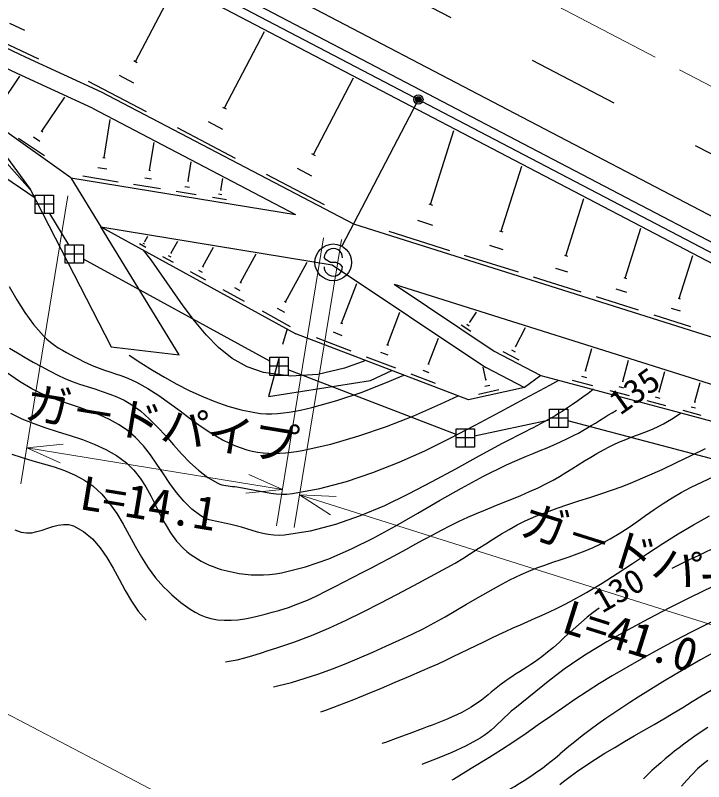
# Model space of a CAD drawing. Units: millimetres, scale not verified. Extents: x 40000 to 680000, y 20000 to 380000.
# Drawn here: x 458506 to 495972, y 223855 to 265559 of the extents above; entities that cross this region are included whole.
import ezdxf
from ezdxf.enums import TextEntityAlignment as Align

# ---------------------------------------------------------------- set-up
doc = ezdxf.new("R2010")
doc.units = ezdxf.units.MM
doc.header["$LTSCALE"] = 1000
doc.header["$PDMODE"] = 32
doc.header["$PDSIZE"] = 500
doc.linetypes.add('CHAIN', pattern=[18.5, 12, -1.5, 3.5, -1.5])
for name, color, linetype, lineweight in [('M-BGD', 7, 'Continuous', 25), ('M-BMK', 2, 'CHAIN', 13), ('M-BMK-ROW', 30, 'Continuous', 25), ('M-STR-HTXT', 7, 'Continuous', 13), ('M-STR-STRC', 7, 'Continuous', 25)]:
    doc.layers.add(name, color=color, linetype=linetype, lineweight=lineweight)
doc.styles.add('@ＭＳ ゴシック', font='')
doc.styles.add('ＭＳ ゴシック', font='')
doc.styles.get('@ＭＳ ゴシック').set_extended_font_data('@MS Gothic')
doc.styles.get('ＭＳ ゴシック').set_extended_font_data('MS Gothic')

msp = doc.modelspace()

# ---------------------------------------------------------------- linework, layer by layer
at = {"layer": 'M-BGD'}
for p, q in [((467531, 269728), (534966, 234462)), ((466951, 268621), (516665, 242622)), ((466710, 268160), (516426, 242160)), ((477783, 267752), (482213, 265435)), ((466479, 267717), (533914, 232450)), ((465048, 263050), (467225, 267214)), ((455464, 264995), (459078, 263275)), ((458191, 265135), (459008, 264753)), ((456506, 264729), (459775, 263199)), ((469889, 260518), (472066, 264682)), ((458615, 262389), (455001, 264109)), ((459078, 263275), (463170, 261389)), ((464949, 263102), (465147, 262998)), ((486644, 263118), (491075, 260801)), ((462706, 260503), (458615, 262389)), ((457680, 260644), (458755, 262243)), ((462473, 261979), (465637, 260324)), ((464156, 262308), (464947, 261894)), ((474730, 257987), (476907, 262150)), ((459958, 259256), (461198, 261100)), ((463170, 261389), (476905, 254206)), ((456099, 260478), (459319, 256091)), ((462706, 260503), (473763, 254720)), ((469790, 260570), (469988, 260467)), ((463334, 257814), (463674, 259889)), ((461531, 256724), (457241, 259761)), ((467314, 259447), (470478, 257793)), ((468997, 259776), (469788, 259362)), ((459914, 259286), (460002, 259227)), ((481112, 255261), (482381, 259290)), ((458679, 258883), (460095, 257931)), ((459495, 258950), (459849, 258712)), ((465811, 257128), (466059, 258642)), ((495505, 258484), (499936, 256167)), ((463274, 257824), (463395, 257804)), ((474631, 258038), (474829, 257935)), ((467912, 256547), (468082, 257584)), ((484958, 253808), (486076, 257357)), ((463000, 257277), (463480, 257199)), ((465765, 257136), (465857, 257121)), ((472155, 256915), (475319, 255261)), ((473838, 257244), (474629, 256830)), ((461531, 256724), (463168, 254050)), ((461531, 256724), (473763, 254720)), ((462185, 256819), (464106, 256505)), ((465556, 256719), (465922, 256659)), ((467878, 256552), (467946, 256541)), ((469694, 256053), (469798, 256687)), ((459319, 256091), (463723, 247523)), ((464934, 256369), (466400, 256129)), ((467724, 256245), (467994, 256201)), ((467266, 255987), (468346, 255810)), ((469243, 255663), (469996, 255540)), ((469563, 255843), (469751, 255812)), ((469670, 256057), (469717, 256050)), ((481009, 255294), (481215, 255229)), ((488477, 252479), (489456, 255589)), ((480389, 254403), (481212, 254144)), ((467432, 247088), (463168, 254050)), ((463168, 254050), (475746, 251990)), ((463168, 254050), (473782, 248234)), ((476905, 254206), (515660, 241996)), ((478844, 253805), (482135, 252768)), ((484867, 253837), (485050, 253779)), ((491695, 251263), (492548, 253972)), ((465449, 253166), (465537, 253118)), ((465539, 253253), (465561, 253241)), ((465550, 253247), (465710, 253539)), ((466994, 252629), (467346, 253271)), ((465259, 253133), (465611, 252940)), ((468715, 251893), (469295, 252951)), ((484316, 253046), (485047, 252815)), ((466519, 252442), (467092, 252128)), ((466828, 252497), (466972, 252418)), ((466976, 252639), (467012, 252620)), ((470765, 251015), (471618, 252571)), ((482942, 252513), (485868, 251592)), ((488396, 252504), (488558, 252453)), ((494639, 250151), (495377, 252493)), ((468689, 251907), (468741, 251879)), ((473209, 249969), (474387, 252118)), ((475746, 251990), (484107, 246398)), ((468020, 251620), (468858, 251160)), ((468472, 251699), (468682, 251584)), ((487908, 251804), (488556, 251600)), ((486691, 251332), (489282, 250516)), ((491624, 251286), (491766, 251241)), ((470431, 250748), (470720, 250590)), ((470729, 251035), (470801, 250996)), ((476261, 248806), (477093, 250972)), ((479127, 250925), (514502, 239781)), ((479127, 250925), (484570, 247285)), ((491193, 250668), (491765, 250488)), ((469809, 250639), (470963, 250007)), ((490121, 250252), (492406, 249532)), ((473162, 249996), (473257, 249943)), ((494576, 250171), (494702, 250131)), ((471942, 249471), (473471, 248632)), ((472767, 249615), (473149, 249406)), ((478763, 247632), (479442, 249401)), ((483245, 248861), (483613, 249411)), ((494199, 249628), (494700, 249471)), ((493257, 249264), (495262, 248632)), ((476202, 248828), (476321, 248783)), ((482779, 248723), (483296, 248377)), ((483077, 248749), (483206, 248662)), ((483229, 248872), (483261, 248850)), ((485746, 247556), (486272, 248571)), ((473294, 248501), (473057, 247641)), ((483180, 244626), (473782, 248234)), ((475805, 248326), (476280, 248144)), ((474872, 248030), (476774, 247300)), ((480996, 246585), (481539, 247998)), ((463723, 247523), (467432, 247088)), ((478713, 247651), (478812, 247613)), ((485504, 247354), (485720, 247242)), ((485719, 247570), (485773, 247542)), ((489546, 246215), (489878, 247434)), ((477600, 246983), (479192, 246371)), ((478380, 247231), (478778, 247078)), ((484570, 247285), (487115, 245966)), ((485047, 247263), (485909, 246816)), ((472834, 246828), (472280, 244818)), ((480955, 246600), (481037, 246569)), ((491566, 245638), (491883, 246802)), ((477839, 245678), (478997, 246232)), ((480680, 246253), (481009, 246127)), ((484117, 245732), (483968, 246406)), ((484095, 246405), (486226, 245300)), ((489512, 246224), (489580, 246205)), ((493547, 245073), (493850, 246183)), ((472280, 244818), (477839, 245678)), ((480035, 246048), (481351, 245543)), ((484083, 245724), (484152, 245740)), ((487115, 245966), (486226, 245300)), ((487115, 245966), (494180, 244081)), ((488821, 245708), (489913, 245410)), ((489320, 245924), (489593, 245850)), ((491533, 245647), (491599, 245629)), ((486226, 245300), (483180, 244626)), ((484053, 245371), (484328, 245432)), ((491348, 245358), (491612, 245287)), ((495490, 244519), (495778, 245575)), ((483712, 244949), (484815, 245193)), ((490868, 245150), (491920, 244863)), ((493338, 244804), (493591, 244734)), ((493515, 245082), (493579, 245064)), ((492875, 244603), (493888, 244327)), ((495459, 244527), (495520, 244510)), ((494180, 244081), (513916, 238661)), ((494843, 244067), (495818, 243801)), ((495288, 244259), (495532, 244193))]:
    msp.add_line(p, q, dxfattribs=at)
for points in [[(459312, 256089), (458887, 256562), (458465, 257039), (458046, 257519), (457630, 258002), (457218, 258487), (456809, 258976), (456403, 259467), (456001, 259961), (455602, 260457), (455206, 260956), (455094, 261108)], [(477589, 246772), (476430, 246353), (474969, 246014), (473497, 245917), (472012, 246116), (471121, 246428), (470313, 246890), (469573, 247476), (468891, 248164), (468253, 248927), (467647, 249741), (467061, 250582), (466482, 251425), (465898, 252245), (465477, 252785)], [(458179, 250801), (458582, 250082), (459019, 249388), (459501, 248730), (460042, 248116), (460228, 247938), (460426, 247772), (460632, 247617), (460847, 247473), (461068, 247336), (461294, 247206), (461524, 247081), (461756, 246961), (461988, 246842), (462219, 246725), (462498, 246592), (462783, 246471), (463073, 246360), (463365, 246256), (463659, 246155), (463953, 246054), (464246, 245951), (464536, 245841), (464822, 245722), (465103, 245591), (465720, 245252), (466317, 244869), (466899, 244458), (467473, 244031), (468045, 243603), (468622, 243186), (469209, 242795), (469814, 242443), (470443, 242144), (471102, 241911), (471395, 241837), (471692, 241782), (471993, 241745), (472296, 241724), (472602, 241718), (472907, 241726), (473213, 241747), (473517, 241780), (473819, 241823), (474117, 241876), (475672, 242225), (477201, 242667), (478709, 243187), (480197, 243772), (481668, 244411), (482606, 244847)], [(458192, 247454), (458616, 247187), (459048, 246930), (459486, 246683), (459928, 246444), (460372, 246210), (460817, 245981), (461204, 245799), (461602, 245639), (462007, 245495), (462417, 245360), (462828, 245228), (463237, 245094), (463642, 244950), (464038, 244790), (464424, 244608), (464795, 244397), (465315, 244028), (465798, 243607), (466253, 243149), (466691, 242668), (467123, 242178), (467557, 241694), (468004, 241230), (468475, 240799), (468979, 240416), (469526, 240096), (469633, 240050), (469742, 240014), (469854, 239985), (469969, 239964), (470085, 239947), (470202, 239934), (470320, 239923), (470437, 239912), (470555, 239899), (470670, 239884), (470961, 239834), (471252, 239777), (471543, 239717), (471835, 239657), (472127, 239602), (472418, 239555), (472710, 239521), (473002, 239503), (473293, 239505), (473584, 239532), (475074, 239805), (476537, 240190), (477974, 240672), (479390, 241235), (480787, 241863), (482168, 242540), (483536, 243251), (484894, 243980), (486245, 244711), (487593, 245428), (488084, 245707)], [(464694, 247060), (465329, 246651), (465974, 246250), (466630, 245862), (467297, 245491), (467975, 245144), (468664, 244825), (469365, 244540), (470077, 244293), (470800, 244091), (471536, 243938), (471845, 243897), (472157, 243877), (472470, 243875), (472784, 243891), (473098, 243921), (473412, 243964), (473725, 244018), (474036, 244079), (474345, 244147), (474650, 244218), (476007, 244591), (477339, 245042), (478651, 245555), (479646, 245983)], [(489972, 245203), (489953, 245189), (489677, 244984), (489401, 244781), (489122, 244580), (488841, 244383), (488556, 244191), (488268, 244005), (488076, 243885), (487882, 243768), (487686, 243654), (487490, 243542), (487292, 243432), (487092, 243324), (486892, 243218), (486691, 243114), (486488, 243012), (486285, 242911), (485006, 242259), (483732, 241570), (482458, 240865), (481180, 240166), (479893, 239494), (478593, 238870), (477274, 238315), (475931, 237850), (474561, 237496), (473158, 237274), (472863, 237259), (472568, 237273), (472274, 237310), (471981, 237368), (471689, 237439), (471398, 237521), (471107, 237609), (470817, 237697), (470527, 237781), (470237, 237856), (470070, 237893), (469900, 237926), (469730, 237957), (469559, 237988), (469389, 238023), (469222, 238062), (469058, 238109), (468898, 238166), (468744, 238235), (468597, 238318), (468109, 238684), (467674, 239111), (467281, 239583), (466914, 240088), (466563, 240610), (466215, 241136), (465856, 241650), (465474, 242140), (465056, 242591), (464589, 242988), (464121, 243297), (463628, 243564), (463116, 243795), (462589, 244002), (462053, 244192), (461513, 244377), (460974, 244564), (460441, 244763), (459919, 244984), (459414, 245236), (458736, 245638), (458081, 246079)], [(458245, 243900), (458864, 243599), (459507, 243340), (460165, 243112), (460833, 242899), (461500, 242689), (462160, 242468), (462804, 242222), (463425, 241938), (464015, 241602), (464566, 241199), (464964, 240813), (465307, 240378), (465609, 239906), (465882, 239409), (466140, 238897), (466396, 238383), (466663, 237879), (466956, 237396), (467286, 236946), (467667, 236541), (467843, 236386), (468028, 236240), (468220, 236103), (468419, 235975), (468624, 235856), (468834, 235746), (469049, 235646), (469268, 235556), (469489, 235475), (469713, 235405), (470032, 235320), (470357, 235249), (470685, 235191), (471016, 235148), (471349, 235120), (471682, 235107), (472015, 235111), (472347, 235131), (472676, 235168), (473001, 235223), (474307, 235550), (475575, 235989), (476813, 236520), (478027, 237123), (479224, 237775), (480411, 238458), (481596, 239151), (482785, 239832), (483985, 240482), (485204, 241079), (485574, 241245), (485946, 241405), (486321, 241562), (486696, 241717), (487071, 241871), (487445, 242028), (487818, 242187), (488188, 242352), (488555, 242524), (488918, 242704), (489155, 242829), (489389, 242959), (489621, 243092), (489852, 243229), (490081, 243367), (490309, 243508), (490537, 243650), (490764, 243792), (490991, 243934), (491219, 244075)], [(458311, 241684), (458879, 241493), (459457, 241322), (460037, 241156), (460613, 240983), (461176, 240789), (461719, 240561), (462236, 240287), (462719, 239953), (463209, 239503), (463639, 238997), (464023, 238448), (464373, 237868), (464705, 237270), (465033, 236667), (465370, 236072), (465730, 235496), (466128, 234954), (466578, 234457), (466801, 234241), (467031, 234026), (467267, 233815), (467510, 233611), (467760, 233419), (468019, 233241), (468286, 233081), (468562, 232941), (468847, 232826), (469142, 232739), (469506, 232671), (469875, 232640), (470247, 232641), (470621, 232669), (470996, 232721), (471370, 232791), (471743, 232876), (472113, 232971), (472480, 233072), (472841, 233173), (473371, 233338), (473891, 233529), (474403, 233741), (474909, 233971), (475409, 234215), (475906, 234468), (476401, 234727), (476895, 234987), (477389, 235245), (477885, 235495), (478369, 235740), (478848, 235992), (479325, 236249), (479800, 236509), (480275, 236771), (480750, 237032), (481226, 237290), (481704, 237544), (482186, 237792), (482672, 238031), (483141, 238249), (483616, 238456), (484093, 238655), (484573, 238850), (485054, 239043), (485534, 239237), (486012, 239435), (486487, 239640), (486958, 239854), (487422, 240081), (487775, 240268), (488122, 240465), (488465, 240671), (488805, 240881), (489143, 241094), (489482, 241307), (489822, 241517), (490165, 241722), (490513, 241918), (490867, 242103), (491153, 242238), (491443, 242363), (491737, 242481), (492034, 242594), (492331, 242704), (492628, 242816), (492923, 242931), (493215, 243052), (493503, 243183), (493785, 243325), (494217, 243575), (494635, 243847), (494746, 243925)], [(469937, 230384), (470143, 230409), (470573, 230493), (471001, 230600), (471428, 230723), (471851, 230856), (472270, 230991), (472683, 231122), (473660, 231447), (474622, 231813), (475572, 232213), (476510, 232641), (477439, 233093), (478360, 233563), (479276, 234046), (480188, 234536), (481098, 235027), (482008, 235514), (482441, 235754), (482867, 236007), (483288, 236269), (483706, 236537), (484123, 236806), (484541, 237073), (484962, 237334), (485389, 237586), (485822, 237824), (486265, 238045), (486833, 238298), (487411, 238528), (487996, 238740), (488586, 238940), (489179, 239132), (489773, 239321), (490367, 239512), (490958, 239711), (491544, 239921), (492123, 240148), (492923, 240490), (493716, 240850), (494502, 241224), (495284, 241606), (496065, 241993)], [(472565, 229009), (472779, 229062), (473538, 229259), (474290, 229483), (475035, 229731), (475774, 230001), (476506, 230288), (477234, 230591), (477957, 230905), (478676, 231227), (479392, 231555), (480105, 231885), (480713, 232181), (481311, 232496), (481901, 232826), (482487, 233165), (483071, 233509), (483654, 233852), (484240, 234191), (484831, 234521), (485429, 234835), (486037, 235131), (486462, 235316), (486893, 235486), (487330, 235645), (487769, 235797), (488210, 235945), (488650, 236095), (489088, 236251), (489522, 236416), (489949, 236595), (490368, 236792), (490877, 237065), (491372, 237361), (491856, 237676), (492334, 238003), (492809, 238336), (493284, 238668), (493763, 238993), (494249, 239305), (494745, 239598), (495256, 239866), (496520, 240458)], [(503219, 239080), (502798, 238955), (502378, 238825), (501959, 238691), (501542, 238553), (501126, 238411), (500711, 238264), (500298, 238114), (499886, 237960), (499476, 237803), (499066, 237642), (498575, 237443), (498085, 237239), (497597, 237030), (497111, 236817), (496627, 236600), (496144, 236378), (495664, 236153), (495185, 235924), (494708, 235692), (494232, 235456)], [(475141, 227662), (475404, 227754), (476165, 228037), (476923, 228331), (477677, 228634), (478429, 228945), (479178, 229261), (479926, 229579), (480673, 229899), (481094, 230082), (481513, 230272), (481930, 230466), (482345, 230663), (482758, 230863), (483172, 231065), (483585, 231267), (483998, 231468), (484412, 231667), (484828, 231864), (485219, 232044), (485612, 232221), (486006, 232396), (486401, 232571), (486795, 232745), (487188, 232922), (487580, 233102), (487969, 233287), (488356, 233477), (488738, 233675), (489598, 234154), (490441, 234661), (491273, 235188), (492099, 235727), (492922, 236270), (493747, 236808), (494579, 237334), (495423, 237839), (496282, 238315)], [(458486, 237559), (458833, 237429), (459112, 237388), (459397, 237404), (459685, 237463), (459976, 237549), (460267, 237647), (460557, 237742), (460844, 237817), (461127, 237859), (461403, 237851), (461671, 237778), (462225, 237473), (462702, 237070), (463117, 236589), (463486, 236050), (463825, 235470), (464150, 234869), (464476, 234267), (464821, 233681), (465199, 233132), (465626, 232638), (465628, 232637)], [(496436, 234456), (495269, 233895), (494110, 233318), (492961, 232722), (491824, 232104), (490701, 231463), (489594, 230794), (489182, 230530), (488778, 230255), (488379, 229970), (487986, 229678), (487598, 229380), (487213, 229076), (486830, 228769), (486449, 228460), (486069, 228151), (485688, 227843), (485498, 227683), (485314, 227516), (485133, 227344), (484954, 227170), (484774, 226997), (484593, 226827), (484407, 226662), (484216, 226506), (484016, 226360), (483808, 226227), (483049, 225814), (482271, 225443), (481475, 225107), (480664, 224802), (480631, 224791)], [(499694, 234117), (498805, 233707), (497919, 233288), (497037, 232862), (496160, 232426), (495286, 231982), (494418, 231529), (493554, 231066), (492696, 230594), (491843, 230112), (490997, 229620), (490307, 229202), (489628, 228767), (488957, 228320), (488291, 227864), (487628, 227403), (486966, 226941), (486303, 226481), (485636, 226027), (484963, 225583), (484281, 225152), (483317, 224563), (482348, 223982), (482268, 223935)], [(490284, 233295), (489952, 233055), (489631, 232801), (489318, 232538), (489010, 232266), (488706, 231990), (488403, 231713), (488099, 231437), (487791, 231165), (487477, 230901), (487155, 230648), (486959, 230504), (486759, 230364), (486556, 230228), (486352, 230094), (486147, 229962), (485941, 229830), (485735, 229698), (485531, 229564), (485329, 229428), (485128, 229288), (484945, 229153), (484765, 229012), (484588, 228868), (484411, 228723), (484235, 228577), (484058, 228433), (483878, 228293), (483695, 228157), (483507, 228029), (483314, 227908), (483061, 227764), (482803, 227628), (482541, 227500), (482276, 227378), (482008, 227261), (481739, 227149), (481467, 227041), (481194, 226935), (480921, 226831), (480648, 226728), (479988, 226480), (479325, 226235), (478661, 225995), (478461, 225925)], [(496496, 230860), (495799, 230484), (495108, 230093), (494424, 229691), (493745, 229281), (493070, 228865), (492399, 228446), (491954, 228164), (491512, 227877), (491075, 227584), (490640, 227285), (490211, 226980), (489786, 226669), (489366, 226350), (488952, 226025), (488543, 225693), (488141, 225354)], [(488151, 223695), (488348, 223865), (488553, 224027), (489052, 224389), (489561, 224738), (490078, 225074), (490601, 225401), (491130, 225720), (491663, 226034), (492198, 226343), (492734, 226651), (493269, 226960), (493802, 227271), (494319, 227581), (494834, 227895), (495348, 228212), (495863, 228527), (496381, 228838)], [(496191, 226811), (495844, 226575), (495500, 226334), (495160, 226091), (494899, 225900), (494641, 225705), (494385, 225507), (494133, 225304), (493884, 225098), (493638, 224887), (493396, 224673), (493157, 224454), (492923, 224231), (492693, 224004)], [(484260, 222893), (484507, 223002), (484806, 223139), (485101, 223281), (485393, 223432), (485679, 223594), (485938, 223750), (486195, 223911), (486449, 224076), (486700, 224246), (486949, 224420), (487194, 224598), (487436, 224781), (487675, 224968), (487910, 225159), (488141, 225354)], [(496191, 225006), (495965, 224831), (495644, 224553), (495342, 224254), (495053, 223941), (494773, 223618)]]:
    msp.add_lwpolyline(points, dxfattribs=at)
at = {"layer": 'M-BMK'}
msp.add_line((449914, 285994), (537198, 240348), dxfattribs=at)
at = {"layer": 'M-BMK-ROW'}
for p, q in [((459592, 255613), (453323, 259817)), ((459592, 254778), (459592, 255778)), ((459592, 255778), (460592, 255778)), ((460092, 254778), (460092, 255778)), ((460592, 255778), (460592, 254778)), ((460592, 255278), (459592, 255278)), ((460592, 254778), (459592, 254778)), ((461420, 253065), (460392, 254778)), ((461220, 252065), (461220, 253065)), ((461220, 253065), (462220, 253065)), ((461720, 252065), (461720, 253065)), ((462220, 253065), (462220, 252065)), ((462220, 252565), (461220, 252565)), ((462220, 252065), (461220, 252065)), ((472358, 246732), (462220, 252291)), ((472358, 245958), (472358, 246958)), ((472358, 246958), (473358, 246958)), ((472858, 245958), (472858, 246958)), ((473358, 246958), (473358, 245958)), ((473358, 246458), (472358, 246458)), ((482507, 242752), (473358, 246266)), ((473358, 245958), (472358, 245958)), ((487581, 243131), (487581, 244131)), ((487581, 244131), (488581, 244131)), ((488081, 243131), (488081, 244131)), ((488581, 244131), (488581, 243131)), ((488581, 243631), (487581, 243631)), ((487581, 243525), (483507, 242666)), ((512553, 237136), (488581, 243498)), ((482507, 242060), (482507, 243060)), ((482507, 243060), (483507, 243060)), ((483007, 242060), (483007, 243060)), ((483507, 243060), (483507, 242060)), ((488581, 243131), (487581, 243131)), ((483507, 242560), (482507, 242560)), ((483507, 242060), (482507, 242060))]:
    msp.add_line(p, q, dxfattribs=at)
at = {"layer": 'M-STR-HTXT'}
for p, q in [((461370, 255737), (458802, 240057)), ((475284, 253458), (472716, 237778)), ((476255, 253362), (473686, 237682)), ((415328, 249892), (495099, 208174)), ((461115, 242229), (459125, 242030)), ((459125, 242030), (473040, 239751)), ((459125, 242030), (460948, 241207)), ((473040, 239751), (471217, 240574)), ((471049, 239553), (473040, 239751)), ((511169, 227739), (473977, 239456)), ((475975, 239369), (473977, 239456)), ((473977, 239456), (475664, 238382))]:
    msp.add_line(p, q, dxfattribs=at)
at = {"layer": 'M-STR-STRC'}
for p, q in [((480377, 260844), (476275, 253001)), ((475417, 252256), (475317, 252374)), ((475662, 252116), (475417, 252256)), ((475962, 252114), (475662, 252116)), ((476207, 252002), (475962, 252114)), ((476313, 251866), (476207, 252002))]:
    msp.add_line(p, q, dxfattribs=at)
for centre, radius in [((480446, 260977), 150), ((480446, 260977), 120), ((480446, 260977), 90), ((480446, 260977), 60), ((480446, 260977), 30), ((475812, 252115), 1000)]:
    msp.add_circle(centre, radius, dxfattribs=at)
for centre, start, end in [((475817, 252370), 359.5549, 179.5549), ((475813, 251870), 179.5549, 359.5549)]:
    msp.add_arc(centre, 500, start, end, dxfattribs=at)
msp.add_point((480446, 260977), dxfattribs=at)

# ---------------------------------------------------------------- texts
at = {"layer": 'M-BGD', "style": 'ＭＳ ゴシック', "width": 1.05}
for s, rotation, p in [('135', 35.51, (491667, 243446)), ('130', 29.96, (490652, 232656))]:
    msp.add_text(s, height=1320, rotation=rotation, dxfattribs=at).set_placement(p, align=Align.BOTTOM_LEFT)
at = {"layer": 'M-STR-HTXT', "style": 'ＭＳ ゴシック'}
for rotation, p in [(350.699, (466244, 241878)), (342.514, (492873, 234551))]:
    msp.add_text('ガ－ドパイプ', height=1833, rotation=rotation, dxfattribs=at).set_placement(p, align=Align.BOTTOM_CENTER)
at = {"layer": 'M-STR-HTXT', "style": '@ＭＳ ゴシック'}
for s, rotation, p in [('L=14.1', 350.699, (465921, 239904)), ('L=41.0', 342.514, (492272, 232644))]:
    msp.add_text(s, height=1833, rotation=rotation, dxfattribs=at).set_placement(p, align=Align.TOP_CENTER)

doc.saveas('drawing.dxf')
